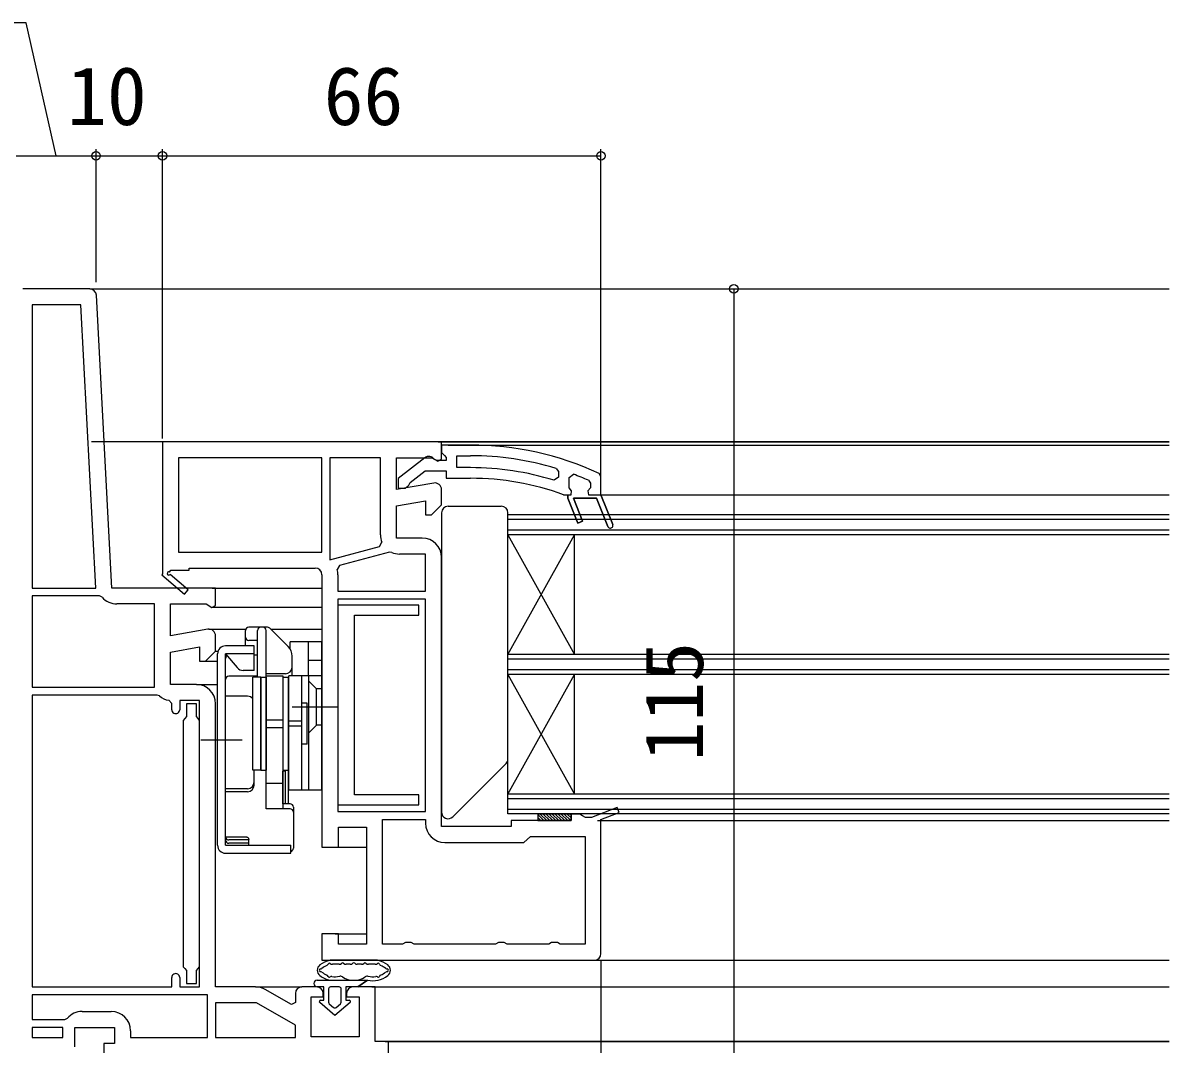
# Model space of a CAD drawing. Units: millimetres, scale not verified. Extents: x -525 to 525, y -783 to 778.
# Drawn here: x -174 to -1.5, y -244.3 to -90.7 of the extents above; entities that cross this region are included whole.
import ezdxf
from ezdxf.enums import TextEntityAlignment as Align

# ---------------------------------------------------------------- set-up
doc = ezdxf.new("R2010")
doc.units = ezdxf.units.MM
doc.header["$LTSCALE"] = 4
for name, color, linetype in [('0-2_YKK_11', 7, 'Continuous'), ('0-4_YKK_12', 2, 'Continuous'), ('0-5_YKK_13', 4, 'Continuous'), ('0-7_YKK_D', 6, 'Continuous')]:
    doc.layers.add(name, color=color, linetype=linetype)
doc.styles.add('ＭＳ ゴシック', font='')
doc.styles.get('ＭＳ ゴシック').set_extended_font_data('MS Gothic')

msp = doc.modelspace()

# ---------------------------------------------------------------- linework, layer by layer
at = {"layer": '0-2_YKK_11'}
for p, q in [((-163.949, -130.7), (-174, -130.7)), ((-126.599, -173.696), (-126.599, -176.196)), ((-126.599, -173.696), (-126.599, -176.196)), ((-129.8, -235.7), (-132, -235.7)), ((-165.1, -239.4), (-160.7, -239.4))]:
    msp.add_line(p, q, dxfattribs=at)
for points in [[(-146.174, -181.915), (-151.8, -182.907), (-151.8, -178.1), (-146.444, -178.1), (-145.576, -178.642), (-145, -178.323), (-145, -175.7), (-160.642, -175.7), (-162.95, -131.648)], [(-110.999, -153.696), (-152.999, -153.696), (-152.999, -173.562), (-153.077, -173.696), (-149.658, -176.601), (-149.14, -175.991), (-151.86, -173.68)], [(-110.999, -153.696), (-152.999, -153.696), (-152.999, -173.562), (-153.077, -173.696), (-149.658, -176.601), (-149.14, -175.991), (-151.86, -173.68)], [(-112.173, -159.911), (-117.799, -160.903), (-117.799, -156.096), (-112.443, -156.096), (-111.575, -156.638), (-110.999, -156.319), (-110.999, -153.696)], [(-112.173, -159.911), (-117.799, -160.903), (-117.799, -156.096), (-112.443, -156.096), (-111.575, -156.638), (-110.999, -156.319), (-110.999, -153.696)], [(-106.633, -154.196), (-111, -154.196), (-111, -155.296), (-110.563, -155.792), (-110.3, -156.09), (-110.3, -156.496), (-111.7, -156.496), (-112.1, -156.296)], [(-127.799, -156.096), (-127.799, -171.475), (-120.315, -169.47), (-119.982, -168.797)], [(-120.199, -167.696), (-120.199, -156.096), (-127.799, -156.096)], [(-127.799, -156.096), (-127.799, -171.475), (-120.315, -169.47), (-119.982, -168.797)], [(-120.199, -167.696), (-120.199, -156.096), (-127.799, -156.096)], [(-113.517, -156.109), (-117.5, -159.221), (-117.5, -160.696), (-116.399, -160.696), (-115.899, -160.221), (-115.708, -159.851), (-113.461, -158.096), (-110.3, -158.096), (-110.3, -159.196), (-106.633, -159.196)], [(-106.633, -157.596), (-108.7, -157.596), (-108.7, -155.796), (-106.633, -155.796)], [(-93.755, -157.705), (-93.4, -158.183), (-93.4, -159.02), (-94.048, -159.497)], [(-85.972, -166.444), (-87.662, -162.196), (-91.139, -162.196), (-89.765, -165.648), (-90.509, -165.944), (-92, -162.196), (-92, -161.696), (-91.5, -161.696), (-91.425, -161.106), (-91.8, -160.621), (-91.8, -160.596), (-91.8, -159.061), (-91.125, -158.592)], [(-88.9, -159.491), (-88.6, -159.949), (-88.6, -160.621), (-88.975, -161.106), (-88.9, -161.696), (-87, -161.696), (-85.228, -166.148), (-87, -161.696), (-87, -158.914), (-87.29, -158.461)], [(-113.899, -168.196), (-117.799, -168.196), (-117.799, -163.34), (-113.399, -162.565), (-113.399, -164.696), (-112.499, -164.696), (-110.999, -163.196), (-110.999, -160.896)], [(-113.899, -168.196), (-117.799, -168.196), (-117.799, -163.34), (-113.399, -162.565), (-113.399, -164.696), (-112.499, -164.696), (-110.999, -163.196), (-110.999, -160.896)], [(-92.617, -161.666), (-92.446, -161.696), (-92, -161.696), (-92, -162.196), (-90.509, -165.944), (-89.765, -165.648), (-91.139, -162.196), (-87.662, -162.196), (-85.972, -166.444)], [(-118.491, -170.34), (-118.825, -170.313), (-126.331, -172.324), (-126.689, -172.921)], [(-118.491, -170.34), (-118.825, -170.313), (-126.331, -172.324), (-126.689, -172.921)], [(-126.599, -176.196), (-113.399, -176.196), (-113.399, -170.596), (-117.299, -170.596)], [(-126.599, -176.196), (-113.399, -176.196), (-113.399, -170.596), (-117.299, -170.596)], [(-86.999, -230.696), (-86.999, -210.507), (-84.258, -209.47), (-84.541, -208.722), (-88.439, -210.196), (-89.333, -210.196), (-89.766, -209.946), (-90.199, -209.696), (-91.499, -209.696), (-91.499, -210.696), (-100.499, -210.696), (-100.499, -211.596), (-110.999, -211.596), (-110.999, -171.096)], [(-86.999, -230.696), (-86.999, -210.507), (-84.258, -209.47), (-84.541, -208.722), (-88.439, -210.196), (-89.333, -210.196), (-89.766, -209.946), (-90.199, -209.696), (-91.499, -209.696), (-91.499, -210.696), (-100.499, -210.696), (-100.499, -211.596), (-110.999, -211.596), (-110.999, -171.096)], [(-151.925, -173.302), (-151.749, -172.996), (-148.999, -172.996), (-148.999, -172.696), (-129.999, -172.696)], [(-151.925, -173.302), (-151.749, -172.996), (-148.999, -172.996), (-148.999, -172.696), (-129.999, -172.696)], [(-128.999, -173.696), (-128.999, -214.696), (-126.499, -214.696), (-126.499, -211.696), (-122.299, -211.696), (-122.299, -229.296), (-126.499, -229.296), (-126.499, -227.696), (-128.999, -227.696), (-128.999, -231.696), (-87.999, -231.696)], [(-128.999, -173.696), (-128.999, -214.696), (-126.499, -214.696), (-126.499, -211.696), (-122.299, -211.696), (-122.299, -229.296), (-126.499, -229.296), (-126.499, -227.696), (-128.999, -227.696), (-128.999, -231.696), (-87.999, -231.696)], [(-162.076, -177.076), (-162.458, -176.9), (-172.6, -176.9), (-172.6, -190.6)], [(-172.6, -190.6), (-154.2, -190.6), (-154.2, -178.1), (-159.865, -178.1)], [(-147.9, -190.2), (-151.8, -190.2), (-151.8, -185.344), (-147.4, -184.568), (-147.4, -186.7), (-146.5, -186.7), (-145, -185.2), (-145, -182.9)], [(-172.6, -191.8), (-172.6, -235.7), (-151.6, -235.7), (-151.6, -234.3)], [(-153.455, -191.938), (-153.8, -191.8), (-172.6, -191.8)], [(-151.6, -194), (-151.6, -193.084), (-152.048, -192.587)], [(-150.4, -234.3), (-150.4, -235.7), (-147.4, -235.7), (-147.4, -192.6), (-150.4, -192.6), (-150.4, -194)], [(-138.973, -235.7), (-145, -235.7), (-145, -193.1)], [(-119.899, -229.296), (-119.899, -210.496), (-113.399, -210.496), (-113.399, -211.096)], [(-119.899, -229.296), (-119.899, -210.496), (-113.399, -210.496), (-113.399, -211.096)], [(-110.499, -213.996), (-98.594, -213.996), (-98.097, -213.546), (-97.599, -213.096), (-89.399, -213.096), (-89.399, -229.296), (-93.133, -229.296), (-93.566, -229.046), (-94.432, -229.046), (-94.865, -229.296), (-101.133, -229.296), (-101.566, -229.046), (-102.432, -229.046), (-102.865, -229.296), (-115.133, -229.296), (-115.566, -229.046), (-116.432, -229.046), (-116.865, -229.296), (-119.899, -229.296)], [(-110.499, -213.996), (-98.594, -213.996), (-98.097, -213.546), (-97.599, -213.096), (-89.399, -213.096), (-89.399, -229.296), (-93.133, -229.296), (-93.566, -229.046), (-94.432, -229.046), (-94.865, -229.296), (-101.133, -229.296), (-101.566, -229.046), (-102.432, -229.046), (-102.865, -229.296), (-115.133, -229.296), (-115.566, -229.046), (-116.432, -229.046), (-116.865, -229.296), (-119.899, -229.296)], [(-166.2, -244.7), (-166.2, -241.8), (-160.2, -241.8), (-160.2, -244.2), (-161.8, -244.2), (-161.8, -245.7), (-147, -245.7), (-147, -258.608), (-147.25, -258.904), (-147.5, -259.2), (-147.5, -260.7), (-145, -260.7), (-145, -245.7), (-119, -245.7), (-119, -243.9), (-121, -243.9), (-121, -235.7), (-124.3, -235.7)], [(-133, -236.7), (-133, -238.045), (-133.567, -238.373), (-137.523, -236.089)], [(-146.2, -236.9), (-172.6, -236.9), (-172.6, -240.6), (-167.692, -240.6), (-167.31, -240.422)], [(-157.8, -242.3), (-157.8, -243.3), (-146.2, -243.3), (-146.2, -236.9)], [(-125.3, -236.7), (-125.3, -237.2), (-123.4, -237.2), (-123.4, -243.2), (-130.6, -243.2), (-130.6, -237.2), (-128.8, -237.2), (-128.8, -236.7)]]:
    msp.add_lwpolyline(points, dxfattribs=at)
for points in [[(-163.045, -175.7), (-165.278, -133.1), (-172.6, -133.1), (-172.6, -175.7)], [(-150.599, -170.296), (-128.999, -170.296), (-128.999, -156.096), (-150.599, -156.096)], [(-150.599, -170.296), (-128.999, -170.296), (-128.999, -156.096), (-150.599, -156.096)], [(-113.399, -209.296), (-113.399, -177.396), (-126.599, -177.396), (-126.599, -209.296)], [(-113.399, -209.296), (-113.399, -177.396), (-126.599, -177.396), (-126.599, -209.296)], [(-149.9, -195.642), (-149.9, -232.658), (-149.65, -232.954), (-149.4, -233.25), (-149.4, -235.2), (-147.9, -235.2), (-147.9, -233.25), (-147.65, -232.954), (-147.4, -232.658), (-147.4, -195.642), (-147.65, -195.346), (-147.9, -195.05), (-147.9, -193.1), (-149.4, -193.1), (-149.4, -195.05), (-149.65, -195.346)], [(-145, -243.3), (-133, -243.3), (-133, -241.471), (-138.839, -238.1), (-145, -238.1)], [(-172.6, -243.3), (-168, -243.3), (-168, -241.8), (-172.6, -241.8)]]:
    msp.add_lwpolyline(points, close=True, dxfattribs=at)
for centre, radius, start, end in [((-163.949, -131.7), 1, 3.00003, 90), ((-106.633, -200.196), 46, 65.13402, 89.99999), ((-112.9, -156.896), 1, 36.86989, 128.08672), ((-106.633, -200.196), 44.4, 73.13981, 90.00001), ((-106.633, -200.196), 42.6, 72.81723, 90.00001), ((-106.633, -200.196), 44.4, 66.46078, 69.55779), ((-111.999, -160.896), 1, 0.00002, 100.00001), ((-111.999, -160.896), 1, 0.00002, 100.00001), ((-106.633, -200.196), 41, 70.01112, 90.00001), ((-85.6, -166.296), 0.4, 201.69939, 21.69941), ((-85.6, -166.296), 0.4, 201.69939, 21.69941), ((-117.299, -167.696), 2.9, 180.00001, 202.31385), ((-117.299, -167.696), 2.9, 180.00001, 202.31385), ((-113.899, -171.096), 2.9, 0.00001, 89.99999), ((-113.899, -171.096), 2.9, 0.00001, 89.99999), ((-117.299, -167.696), 2.9, 245.74737, 270.00004), ((-117.299, -167.696), 2.9, 245.74737, 270.00004), ((-152.05, -173.518), 0.25, 60, 319.64299), ((-152.05, -173.518), 0.25, 60, 319.64299), ((-129.999, -173.696), 1, 0.00001, 89.99999), ((-129.999, -173.696), 1, 0.00001, 89.99999), ((-129.999, -173.696), 3.4, 0.00002, 13.17387), ((-129.999, -173.696), 3.4, 0.00002, 13.17387), ((-159.865, -175.2), 2.9, 220.32022, 270.00001), ((-146, -182.9), 1, 360, 99.99998), ((-147.9, -193.1), 2.9, 0.00001, 89.99999), ((-151.8, -190.2), 2.4, 226.39716, 264.0622), ((-151, -194), 0.6, 179.99999, 0.00001), ((-110.499, -211.096), 2.9, 180.00001, 269.99999), ((-110.499, -211.096), 2.9, 180.00001, 269.99999), ((-87.999, -230.696), 1, 270.00001, 359.99999), ((-87.999, -230.696), 1, 270.00001, 359.99999), ((-151, -234.3), 0.6, 359.99999, 180.00001), ((-138.973, -238.6), 2.9, 60.00001, 90.00002), ((-132, -236.7), 1, 90.00001, 179.99999), ((-129.8, -236.7), 1, 0.00001, 89.99999), ((-124.3, -236.7), 1, 90.00001, 179.99999), ((-165.1, -242.3), 2.9, 90.00001, 139.63901), ((-160.7, -242.3), 2.9, 0.00001, 89.99999)]:
    msp.add_arc(centre, radius, start, end, dxfattribs=at)
at = {"layer": '0-4_YKK_12'}
for p, q in [((-163.949, -130.7), (-1.5, -130.7)), ((-1.5, -153.7), (-163.683, -153.7)), ((-111.501, -153.696), (-1.501, -153.696)), ((-110.001, -154.192), (-1.501, -154.192)), ((-87.001, -161.696), (-1.501, -161.696)), ((-1.501, -164.692), (-101.001, -164.692)), ((-101.001, -188.692), (-101.001, -164.692)), ((-101.001, -209.692), (-101.001, -164.692)), ((-1.501, -165.392), (-101.001, -165.392)), ((-1.501, -166.992), (-101.001, -166.992)), ((-1.501, -167.692), (-101.001, -167.692)), ((-101.001, -185.692), (-91.001, -167.692)), ((-101.001, -167.692), (-91.001, -185.692)), ((-91.001, -185.692), (-91.001, -167.692)), ((-145.5, -175.7), (-129, -175.7)), ((-145.5, -178.6), (-129, -178.6)), ((-146, -181.9), (-140.458, -181.9)), ((-136.7, -181.9), (-129, -181.9)), ((-145.045, -185.2), (-144.631, -185.2)), ((-1.501, -185.692), (-101.001, -185.692)), ((-146.707, -186.7), (-144.7, -186.7)), ((-1.501, -186.392), (-101.001, -186.392)), ((-1.501, -187.992), (-101.001, -187.992)), ((-1.501, -188.692), (-101.001, -188.692)), ((-101.001, -206.692), (-91.001, -188.692)), ((-101.001, -188.692), (-91.001, -206.692)), ((-91.001, -206.692), (-91.001, -188.692)), ((-147.9, -190.2), (-144.7, -190.2)), ((-1.501, -206.692), (-101.001, -206.692)), ((-1.501, -207.392), (-101.001, -207.392)), ((-1.501, -208.992), (-101.001, -208.992)), ((-1.501, -209.692), (-101.001, -209.692)), ((-87.501, -210.696), (-1.501, -210.696)), ((-127.001, -214.696), (-122.301, -214.696)), ((-127.001, -227.696), (-122.301, -227.696)), ((-88.001, -231.696), (-1.501, -231.696)), ((-138.973, -235.7), (-132, -235.7)), ((-121.5, -235.7), (-1.5, -235.7)), ((-1.5, -243.9), (-119.5, -243.9)), ((-119.5, -243.9), (-1.5, -243.9))]:
    msp.add_line(p, q, dxfattribs=at)
at = {"layer": '0-5_YKK_13'}
for p, q in [((-109.999, -163.4), (-101.999, -163.4)), ((-110.999, -164.4), (-110.999, -209.4)), ((-100.999, -201.4), (-100.999, -164.4)), ((-140.5, -184.4), (-140.5, -182.1)), ((-137.207, -181.6), (-140, -181.6)), ((-138.7, -188.967), (-138.7, -182.1)), ((-137.4, -188.9), (-137.4, -182.1)), ((-134.086, -184.514), (-136.854, -181.746)), ((-138.7, -183.6), (-140, -183.6)), ((-129, -183.8), (-133.8, -183.8)), ((-133.8, -184.875), (-133.8, -183.8)), ((-131, -188.9), (-131, -183.8)), ((-129, -206.1), (-129, -183.8)), ((-144.7, -214.4), (-144.7, -185.6)), ((-143.5, -214.4), (-143.5, -185.6)), ((-139.2, -185.6), (-143.5, -185.6)), ((-143.5, -185.6), (-141.762, -187.671)), ((-143.5, -191.979), (-143.5, -186.3)), ((-138.7, -185.8), (-139.2, -185.8)), ((-133.5, -188.9), (-133.5, -185.928)), ((-129, -186.6), (-131, -186.6)), ((-138.7, -188.967), (-143, -188.967)), ((-139.2, -188.1), (-140.843, -188.1)), ((-139.4, -203.1), (-139.4, -189.1)), ((-138.2, -189.1), (-139.4, -189.1)), ((-138.2, -189.1), (-137.4, -189.1)), ((-138.2, -189.1), (-138.2, -203.1)), ((-138.2, -203.1), (-138.2, -189.1)), ((-134.5, -188.6), (-137.4, -188.6)), ((-137.4, -208.921), (-137.4, -188.9)), ((-137.4, -189.1), (-137.4, -203.1)), ((-134.9, -189.1), (-134.1, -189.1)), ((-134.9, -189.1), (-134.9, -203.1)), ((-134.1, -189.1), (-134.1, -203.1)), ((-129, -188.9), (-134, -188.9)), ((-134, -206.1), (-134, -188.9)), ((-132, -206.1), (-132, -188.9)), ((-131, -188.9), (-131, -206.1)), ((-129.8, -190.85), (-131, -189.65)), ((-129, -190.85), (-129.8, -190.85)), ((-129.8, -196.35), (-129.8, -190.85)), ((-140.2, -191.979), (-143.5, -191.979)), ((-134, -193.1), (-134.1, -193.1)), ((-131.2, -193), (-132, -193)), ((-132, -199.2), (-132, -193)), ((-131.2, -199.2), (-131.2, -193)), ((-126.5, -193.6), (-133.5, -193.6)), ((-137.4, -195.531), (-134.9, -195.531)), ((-132, -195.708), (-134, -195.708)), ((-132, -196.492), (-134, -196.492)), ((-129.8, -196.35), (-131, -197.55)), ((-129, -196.35), (-129.8, -196.35)), ((-137.4, -196.669), (-134.9, -196.669)), ((-141, -198.6), (-147.2, -198.6)), ((-134, -199.1), (-134.1, -199.1)), ((-131.2, -199.2), (-132, -199.2)), ((-138.2, -203.1), (-139.4, -203.1)), ((-139.2, -205.336), (-139.2, -203.1)), ((-138.2, -203.1), (-137.4, -203.1)), ((-137.4, -208.921), (-137.4, -203.1)), ((-134.9, -203.1), (-134.1, -203.1)), ((-134.9, -208.167), (-134.9, -203.239)), ((-134.1, -203.1), (-134.1, -208.167)), ((-101.292, -202.107), (-109.292, -210.107)), ((-134.9, -205.1), (-137.4, -205.1)), ((-140.2, -205.886), (-143.5, -205.886)), ((-140.2, -206.336), (-143.5, -206.336)), ((-143.5, -213.141), (-143.5, -206.336)), ((-129, -206.1), (-134, -206.1)), ((-133.8, -208.167), (-134.9, -208.167)), ((-133.3, -208.667), (-133.3, -214.839)), ((-133.8, -208.921), (-137.4, -208.921)), ((-96.499, -209.777), (-95.581, -210.696)), ((-96.499, -210.226), (-96.03, -210.696)), ((-96.131, -209.696), (-95.131, -210.696)), ((-95.682, -209.696), (-94.682, -210.696)), ((-95.233, -209.696), (-94.233, -210.696)), ((-94.784, -209.696), (-93.784, -210.696)), ((-94.335, -209.696), (-93.335, -210.696)), ((-93.886, -209.696), (-92.886, -210.696)), ((-93.437, -209.696), (-92.437, -210.696)), ((-92.988, -209.696), (-91.988, -210.696)), ((-92.539, -209.696), (-91.539, -210.696)), ((-92.09, -209.696), (-91.499, -210.287)), ((-91.641, -209.696), (-91.499, -209.838)), ((-96.499, -210.675), (-96.479, -210.696)), ((-143.5, -213.6), (-143.5, -213.141)), ((-143.5, -213.141), (-140.369, -213.141)), ((-140, -213.6), (-143, -213.6)), ((-140, -214.4), (-140, -213.511)), ((-143.5, -214.4), (-133.7, -214.4)), ((-143.5, -215.6), (-133.7, -215.6)), ((-140.1, -214.1), (-143, -214.1)), ((-133.7, -215.6), (-133.7, -214.4)), ((-120.71, -231.7), (-127.691, -231.7)), ((-126.41, -232.3), (-127.412, -232.3)), ((-124.73, -232.3), (-125.351, -232.3)), ((-123.05, -232.3), (-123.671, -232.3)), ((-120.989, -232.3), (-121.991, -232.3)), ((-129.702, -234.7), (-122.151, -234.7)), ((-128.701, -235.7), (-129.701, -235.7)), ((-128.701, -235.7), (-129.701, -235.7)), ((-128.701, -237.7), (-128.701, -235.7)), ((-128.001, -236), (-128.001, -238)), ((-126.401, -235.7), (-127.701, -235.7)), ((-126.101, -238), (-126.101, -236)), ((-125.401, -235.7), (-125.401, -237.7)), ((-123.601, -235.7), (-125.401, -235.7)), ((-123.601, -235.7), (-125.401, -235.7)), ((-129.198, -237.7), (-128.701, -237.7)), ((-125.401, -237.7), (-124.903, -237.7)), ((-127.051, -240), (-129.33, -238.056)), ((-127.895, -238.228), (-127.245, -238.782)), ((-124.772, -238.056), (-127.051, -240)), ((-126.856, -238.782), (-126.206, -238.228))]:
    msp.add_line(p, q, dxfattribs=at)
for points in [[(-126.599, -178.296), (-126.599, -208.296), (-114.399, -208.296), (-114.399, -206.796), (-124.099, -206.796), (-124.099, -179.796), (-114.399, -179.796), (-114.399, -178.296)], [(-96.499, -209.696), (-96.499, -210.696), (-91.499, -210.696), (-91.499, -209.696)]]:
    msp.add_lwpolyline(points, close=True, dxfattribs=at)
for points in [[(-139.2, -188.1), (-139.2, -184.4), (-143.5, -184.4)], [(-137.4, -188.9), (-134.9, -188.9), (-134.9, -208.921)], [(-134.5, -208.167), (-134.5, -203.239), (-134.9, -203.239)], [(-140.369, -213.142), (-140.33, -213.144), (-140.276, -213.157), (-140.216, -213.182), (-140.156, -213.221), (-140.102, -213.272), (-140.057, -213.332), (-140.025, -213.398), (-140.006, -213.467), (-140, -213.531)], [(-122.151, -234.7), (-123.601, -235.7), (-122.151, -234.7)]]:
    msp.add_lwpolyline(points, dxfattribs=at)
for centre, radius, start, end in [((-109.999, -164.4), 1, 90, 180), ((-101.999, -164.4), 1, 0, 90), ((-140, -182.1), 0.5, 90, 180), ((-138.2, -182.1), 0.5, 90, 180), ((-137.9, -182.1), 0.5, 0, 90), ((-137.207, -182.1), 0.5, 45, 90), ((-143.5, -185.6), 1.2, 90, 180), ((-140, -183.1), 0.5, 180, 270), ((-135.5, -185.928), 2, 0, 45), ((-143, -186.3), 0.5, 122.3074, 180), ((-140.843, -186.9), 1.2, 220, 270), ((-134.5, -187.6), 1, 270, 0), ((-143, -189.467), 0.5, 90, 180), ((-140.2, -192.979), 1, 36.8699, 90), ((-101.999, -201.4), 1, 315, 0), ((-134.5, -202.3), 1, 293.57818, 300), ((-140.2, -204.886), 1, 270, 0), ((-140.2, -205.336), 1, 270, 0), ((-133.8, -208.667), 0.5, 0, 90), ((-133.8, -209.421), 0.5, 0, 90), ((-109.999, -209.4), 1, 180, 315), ((-143, -213.6), 0.5, 180, 270), ((-143, -213.1), 0.5, 184.75484, 270), ((-143.5, -214.4), 1.2, 180, 270), ((-140.1, -213.6), 0.5, 270, 281.53696), ((-133.8, -214.839), 0.5, 281.53696, 0), ((-128.702, -233.2), 1, 127.38277, 232.61723), ((-127.002, -235.425), 3.8, 102.43988, 127.38277), ((-127.002, -235.425), 3.2, 112.8033, 128.87366), ((-128.358, -232.198), 0.3, 292.8033, 342.58405), ((-127.881, -232.348), 0.2, 54.10601, 162.58405), ((-127.691, -232.3), 0.6, 90, 102.43988), ((-127.412, -231.7), 0.6, 234.10601, 270), ((-126.41, -231.7), 0.6, 270, 311.40962), ((-125.881, -232.3), 0.2, 48.59038, 131.40962), ((-125.351, -231.7), 0.6, 228.59038, 270), ((-124.73, -231.7), 0.6, 270, 311.40962), ((-124.201, -232.3), 0.2, 48.59038, 131.40962), ((-123.671, -231.7), 0.6, 228.59038, 270), ((-123.05, -231.7), 0.6, 270, 311.40962), ((-122.521, -232.3), 0.2, 48.59038, 131.40962), ((-121.991, -231.7), 0.6, 228.59038, 270), ((-120.989, -231.7), 0.6, 270, 305.894), ((-120.71, -232.3), 0.6, 77.56011, 90), ((-120.52, -232.348), 0.2, 17.41595, 125.894), ((-121.399, -235.425), 3.8, 52.61723, 77.56011), ((-120.043, -232.198), 0.3, 197.41595, 247.1967), ((-121.399, -235.425), 3.2, 51.12633, 67.1967), ((-119.699, -233.2), 1, 307.38277, 52.61723), ((-129.202, -233.2), 0.2, 89.61388, 270.38607), ((-127.002, -230.975), 3.8, 232.61723, 258.58793), ((-129.198, -232.7), 0.3, 269.61388, 308.87366), ((-129.198, -233.7), 0.3, 51.12633, 90.38607), ((-127.002, -230.975), 3.2, 231.12633, 247.1967), ((-128.358, -234.202), 0.3, 17.41595, 67.1967), ((-127.881, -234.052), 0.2, 197.41595, 310.68192), ((-127.555, -234.431), 0.3, 80.90118, 130.68192), ((-127.002, -230.975), 3.2, 260.90118, 281.41207), ((-126.25, -234.7), 0.6, 57.36313, 101.41207), ((-124.201, -231.5), 3.2, 237.36313, 302.63687), ((-122.151, -234.7), 0.6, 78.58793, 122.63687), ((-121.399, -230.975), 3.8, 258.58793, 307.38277), ((-121.399, -230.975), 3.2, 258.58793, 279.09882), ((-120.846, -234.431), 0.3, 49.31807, 99.09882), ((-120.52, -234.052), 0.2, 229.31807, 342.58405), ((-120.043, -234.202), 0.3, 112.8033, 162.58405), ((-121.399, -230.975), 3.2, 292.8033, 308.87367), ((-119.203, -232.7), 0.3, 231.12633, 270.38608), ((-119.203, -233.7), 0.3, 89.61392, 128.87367), ((-119.199, -233.2), 0.2, 269.61392, 90.38608), ((-129.702, -235.2), 0.5, 90.11462, 269.88538), ((-129.701, -235.2), 0.5, 269.88533, 269.99998), ((-127.701, -236), 0.3, 90, 180), ((-126.401, -236), 0.3, 0, 90), ((-129.198, -237.902), 0.202, 90, 229.53619), ((-127.701, -238), 0.3, 180, 229.53619), ((-126.401, -238), 0.3, 310.46381, 0), ((-124.903, -237.902), 0.202, 310.46378, 89.99997), ((-127.051, -238.554), 0.3, 229.53619, 310.46381)]:
    msp.add_arc(centre, radius, start, end, dxfattribs=at)
at = {"layer": '0-7_YKK_D'}
for p, q in [((-163, -129.7), (-163, -109.7)), ((-163, -129.7), (-163, -109.7)), ((-153, -153.2), (-153, -109.7)), ((-153, -153.2), (-153, -109.7)), ((-87, -159.649), (-87, -109.7)), ((-175, -110.7), (-163, -110.7)), ((-163, -110.7), (-153, -110.7)), ((-153, -110.7), (-87, -110.7)), ((-67, -130.7), (-67, -245.7)), ((-87, -231.7), (-87, -409.7))]:
    msp.add_line(p, q, dxfattribs=at)
msp.add_lwpolyline([(-169, -110.7), (-173.487, -90.7), (-192.215, -90.7)], dxfattribs=at)
for centre in [(-163, -110.7), (-163, -110.7), (-153, -110.7), (-153, -110.7), (-87, -110.7), (-67, -130.7)]:
    msp.add_circle(centre, 0.637, dxfattribs=at)

# ---------------------------------------------------------------- texts
at = {"layer": '0-7_YKK_D', "style": 'ＭＳ ゴシック'}
for s, p in [('10', (-167.341, -108.7)), ('66', (-128.727, -108.7))]:
    msp.add_text(s, height=8.798, dxfattribs=at).set_placement(p, align=Align.BOTTOM_LEFT)
msp.add_text('115', height=8.798, rotation=90, dxfattribs=at).set_placement((-69, -201.768), align=Align.BOTTOM_LEFT)

doc.saveas('drawing.dxf')
